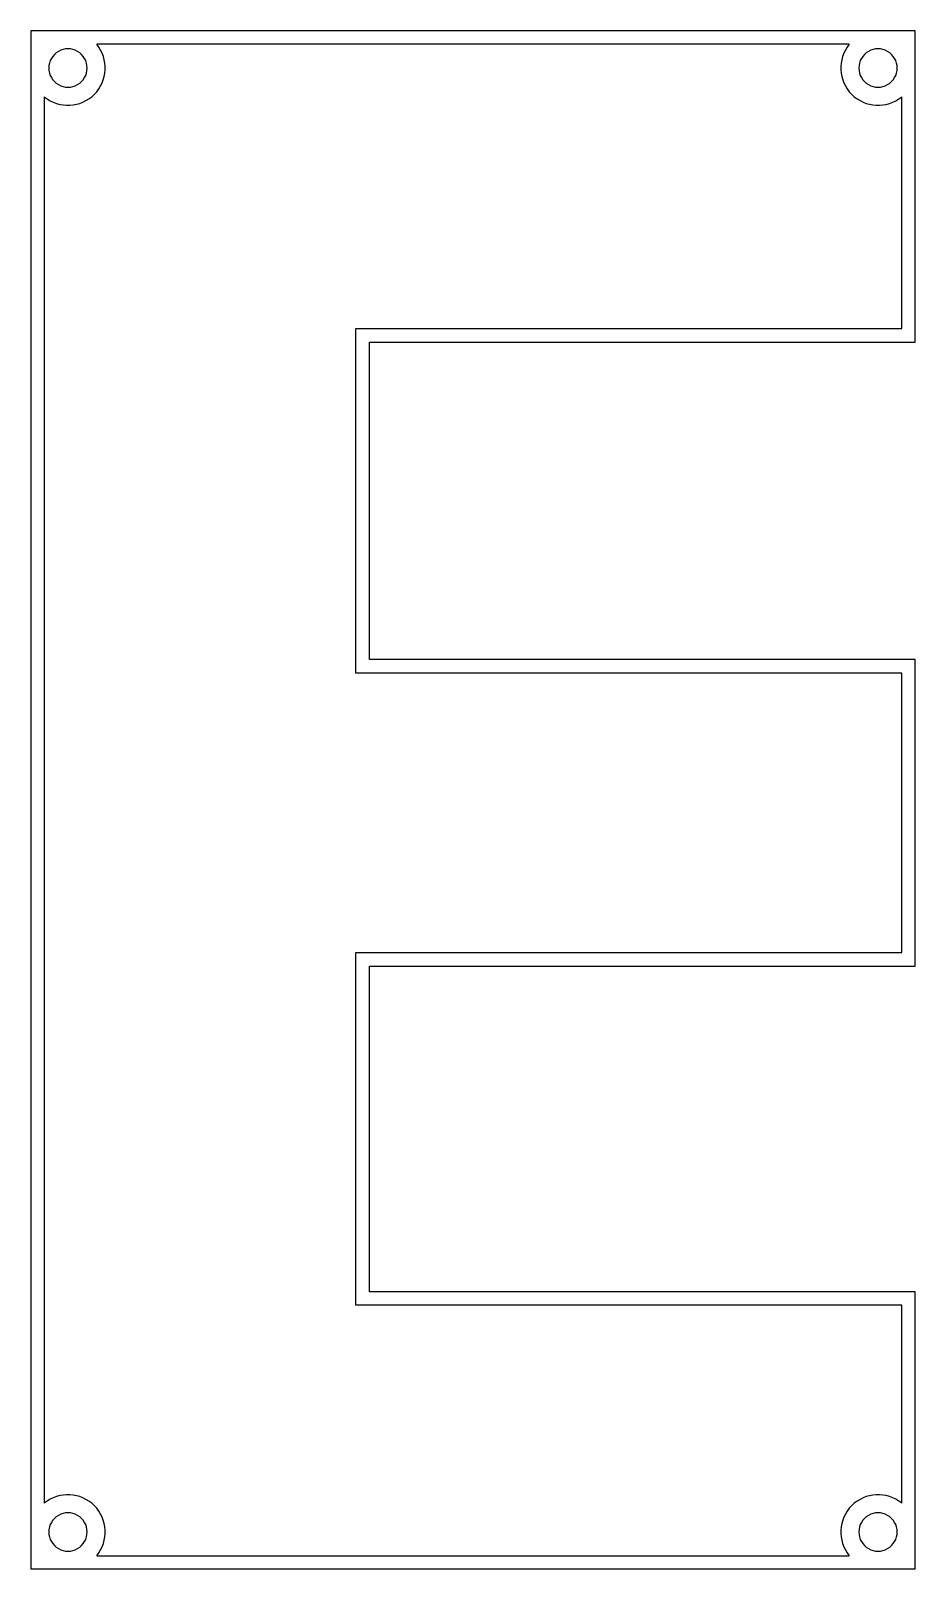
# Model space of a CAD drawing. Extents: x 66 to 145, y 117 to 253.
import ezdxf

# ---------------------------------------------------------------- set-up
doc = ezdxf.new("R2010")
doc.units = 0
doc.layers.get('0').update_dxf_attribs({"linetype": 'CONTINUOUS'})

msp = doc.modelspace()

# ---------------------------------------------------------------- linework, layer by layer
at = {"color": 7}
for p, q in [((66.125491, 253.368876), (66.125491, 117.065274)), ((144.53018, 253.368876), (66.125491, 253.368876)), ((138.684595, 252.168876), (71.971076, 252.168876)), ((144.53018, 225.784005), (144.53018, 253.368876)), ((71.125491, 250.068876), (71.125491, 250.068876)), ((142.93018, 250.068876), (142.93018, 250.068876)), ((67.325491, 247.523291), (67.325491, 122.910858)), ((143.33018, 226.984005), (143.33018, 247.523291)), ((94.95056, 196.468655), (94.95056, 226.984005)), ((94.95056, 226.984005), (143.33018, 226.984005)), ((96.15056, 225.784005), (144.53018, 225.784005)), ((96.15056, 197.668655), (96.15056, 225.784005)), ((144.53018, 197.668655), (96.15056, 197.668655)), ((144.53018, 170.508164), (144.53018, 197.668655)), ((143.33018, 196.468655), (94.95056, 196.468655)), ((143.33018, 171.708164), (143.33018, 196.468655)), ((94.95056, 140.450143), (94.95056, 171.708164)), ((94.95056, 171.708164), (143.33018, 171.708164)), ((96.15056, 170.508164), (144.53018, 170.508164)), ((96.15056, 141.650143), (96.15056, 170.508164)), ((143.33018, 140.450143), (94.95056, 140.450143)), ((144.53018, 141.650143), (96.15056, 141.650143)), ((143.33018, 122.910858), (143.33018, 140.450143)), ((144.53018, 117.065274), (144.53018, 141.650143)), ((71.125491, 120.365274), (71.125491, 120.365274)), ((142.93018, 120.365274), (142.93018, 120.365274)), ((71.971076, 118.265274), (138.684595, 118.265274)), ((144.53018, 117.065274), (66.125491, 117.065274))]:
    msp.add_line(p, q, dxfattribs=at)
for points in [[(71.758945, 247.735422), (72.961376, 248.937852), (73.053209, 250.857135), (71.971076, 252.168876)], [(138.684595, 252.168876), (137.602462, 250.857135), (137.694295, 248.937852), (138.896726, 247.735422)], [(68.575491, 251.541119), (68.049509, 251.237444), (67.725491, 250.676228), (67.725491, 250.068876)], [(70.275491, 251.541119), (69.749509, 251.844795), (69.101473, 251.844795), (68.575491, 251.541119)], [(71.125491, 250.068876), (71.125491, 250.676228), (70.801473, 251.237444), (70.275491, 251.541119)], [(140.38018, 251.541119), (139.854198, 251.237443), (139.53018, 250.676228), (139.53018, 250.068876)], [(142.08018, 251.541119), (141.554198, 251.844795), (140.906162, 251.844795), (140.38018, 251.541119)], [(142.93018, 250.068876), (142.93018, 250.676228), (142.606162, 251.237443), (142.08018, 251.541119)], [(67.725491, 250.068876), (67.725491, 249.461525), (68.049509, 248.900309), (68.575491, 248.596633)], [(70.275491, 248.596633), (70.801473, 248.900309), (71.125491, 249.461525), (71.125491, 250.068876)], [(139.53018, 250.068876), (139.53018, 249.461525), (139.854198, 248.900309), (140.38018, 248.596633)], [(142.08018, 248.596633), (142.606162, 248.900309), (142.93018, 249.461525), (142.93018, 250.068876)], [(68.575491, 248.596633), (69.101473, 248.292957), (69.749509, 248.292957), (70.275491, 248.596633)], [(140.38018, 248.596633), (140.906162, 248.292957), (141.554198, 248.292957), (142.08018, 248.596633)], [(67.325491, 247.523291), (68.637232, 246.441158), (70.556515, 246.532991), (71.758945, 247.735422)], [(138.896726, 247.735422), (140.099156, 246.532991), (142.018439, 246.441158), (143.33018, 247.523291)], [(71.758945, 122.698728), (70.556514, 123.901158), (68.637232, 123.992991), (67.325491, 122.910858)], [(71.971076, 118.265274), (73.053208, 119.577016), (72.961375, 121.496298), (71.758945, 122.698728)], [(138.896726, 122.698728), (137.694296, 121.496298), (137.602463, 119.577016), (138.684595, 118.265274)], [(143.33018, 122.910858), (142.018439, 123.992991), (140.099157, 123.901158), (138.896726, 122.698728)], [(68.575491, 121.837517), (68.049509, 121.533842), (67.725491, 120.972626), (67.725491, 120.365274)], [(70.275491, 121.837517), (69.749509, 122.141193), (69.101473, 122.141193), (68.575491, 121.837517)], [(71.125491, 120.365274), (71.125491, 120.972626), (70.801473, 121.533842), (70.275491, 121.837517)], [(140.38018, 121.837517), (139.854198, 121.533842), (139.53018, 120.972626), (139.53018, 120.365274)], [(142.08018, 121.837517), (141.554198, 122.141193), (140.906162, 122.141193), (140.38018, 121.837517)], [(142.93018, 120.365274), (142.93018, 120.972626), (142.606162, 121.533842), (142.08018, 121.837517)], [(67.725491, 120.365274), (67.725491, 119.757923), (68.049509, 119.196707), (68.575491, 118.893031)], [(70.275491, 118.893031), (70.801473, 119.196707), (71.125491, 119.757923), (71.125491, 120.365274)], [(139.53018, 120.365274), (139.53018, 119.757923), (139.854198, 119.196707), (140.38018, 118.893031)], [(142.08018, 118.893031), (142.606162, 119.196707), (142.93018, 119.757923), (142.93018, 120.365274)], [(68.575491, 118.893031), (69.101473, 118.589355), (69.749509, 118.589355), (70.275491, 118.893031)], [(140.38018, 118.893031), (140.906162, 118.589355), (141.554198, 118.589355), (142.08018, 118.893031)]]:
    msp.add_open_spline(points, degree=3, dxfattribs=at)

doc.saveas('drawing.dxf')
